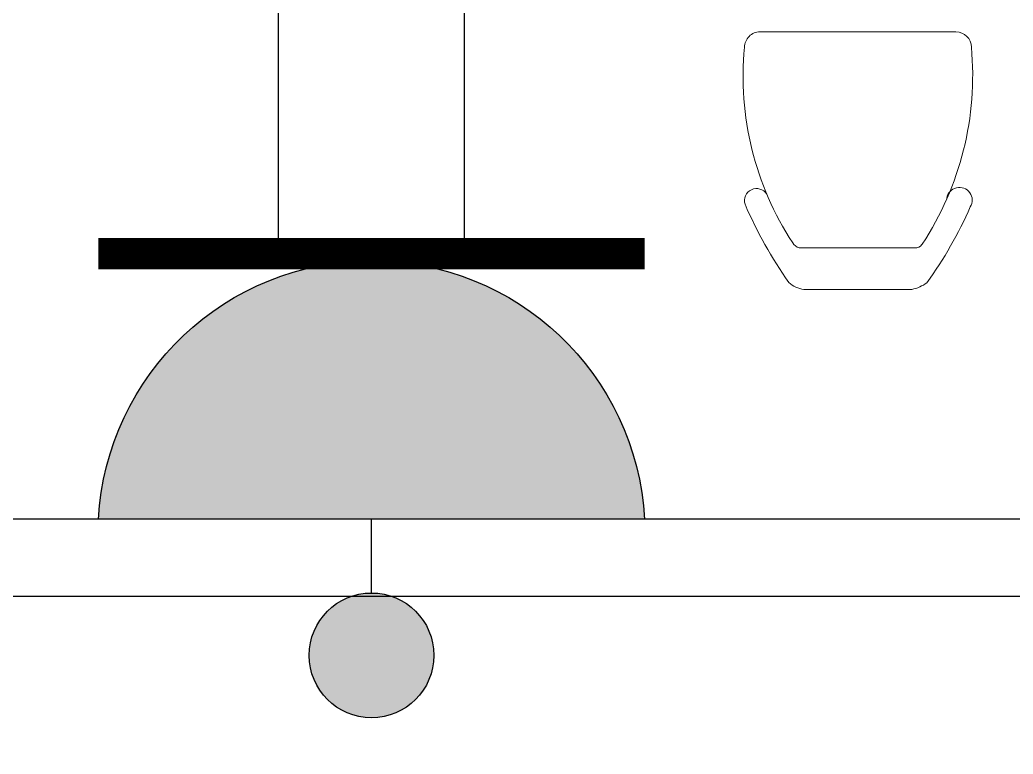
# Model space of a CAD drawing. Header units: metres. Extents: x -39 to 21688, y -24 to 9022.
# Drawn here: x 166.565 to 168.492, y 49.991 to 51.416 of the extents above; entities that cross this region are included whole.
import ezdxf

# ---------------------------------------------------------------- set-up
doc = ezdxf.new("R2010")
doc.units = ezdxf.units.M
doc.header["$MEASUREMENT"] = 0
doc.linetypes.add('CONTINUA', pattern=[0])
for name, color, linetype in [('AR-CALLES', 4, 'Continuous'), ('AR-MOBILIRIO', 1, 'Continuous'), ('AR-MUROS', 6, 'Continuous'), ('AR-PUERTAS', 2, 'Continuous'), ('AR-SUELO', 1, 'Continuous')]:
    doc.layers.add(name, color=color, linetype=linetype)

# ---------------------------------------------------------------- blocks, each defined once
blk = doc.blocks.new('AR-MOB. RECEPCION')
at = {"layer": 'AR-MOBILIRIO', "linetype": 'CONTINUA', "lineweight": 5}
for p, q in [((0.2289, 1.1862, 0), (0.2288, 1.1883, 0)), ((0.2288, 1.1883, 0), (0.2288, 1.1883, 0)), ((0.2288, 1.1883, 0), (0.2288, 1.1883, 0)), ((0.2288, 0.8101, 0), (0.2288, 1.1883, 0)), ((0.2288, 0.8145, 0), (0.2288, 1.1883, 0)), ((0.6479, 0.8842, 0), (0.6479, 1.1124, 0)), ((0.6479, 1.1124, 0), (0.6479, 1.0988, 0)), ((0.7288, 0.8983, 0), (0.7288, 1.103, 0)), ((0.7288, 1.0983, 0), (0.7288, 0.8983, 0)), ((0.6479, 0.8842, 0), (0.6479, 0.8978, 0)), ((0.6479, 0.8978, 0), (0.6479, 0.8842, 0)), ((0.7288, 0.8983, 0), (0.7288, 0.8935, 0)), ((0.7288, 0.8983, 0), (0.7288, 0.8935, 0)), ((0.2288, 0.8101, 0), (0.2288, 0.8083, 0)), ((0.2288, 0.8083, 0), (0.2288, 0.8083, 0)), ((0.2288, 0.8083, 0), (0.2288, 0.8083, 0)), ((0.2288, 0.8083, 0), (0.2288, 0.8083, 0)), ((0.2288, 0.8083, 0), (0.2288, 0.8083, 0)), ((0.2288, 0.8083, 0), (0.2288, 0.8083, 0)), ((0.2288, 0.8083, 0), (0.2288, 0.8082, 0))]:
    blk.add_line(p, q, dxfattribs=at)
for centre, radius, start, end in [((0.2588, 1.1883, 0), 0.03, 89.9998, 179.9998), ((0.314, 0.6259, 0), 0.595, 56.6604, 95.3212), ((0.5555, 1.1952, 0), 0.0248, 58.2028, 260.9632), ((0.2348, 0.4615, 0), 0.8253, 54.3538, 66.1469), ((0.629, 1.1074, 0), 0.0196, 14.7609, 61.3531), ((0.649, 1.0847, 0), 0.0819, 12.9591, 35.4025), ((0.6747, 0.9008, 0), 0.0546, 317.9117, 352.2733), ((0.3155, 1.3646, 0), 0.5891, 264.4736, 303.2308), ((0.6284, 0.8895, 0), 0.0202, 299.492, 344.7638), ((0.2251, 1.5614, 0), 0.8522, 293.3966, 305.1106), ((0.5566, 0.8018, 0), 0.0236, 123.1843, 286.8586), ((0.2588, 0.8083, 0), 0.03, 179.9998, 269.9998)]:
    blk.add_arc(centre, radius, start, end, dxfattribs=at)
blk = doc.blocks.new('16A twin WP')
at = {"ltscale": 8}
h = blk.add_hatch(color=256, dxfattribs=at)
edge = h.paths.add_edge_path()
edge.add_ellipse((17.394, -0.951), major_axis=(0.173, 17.419), ratio=1, start_angle=273.70892, end_angle=447.42959, ccw=False)
edge.add_line((34.788, 0.003), (0, 0.003))
h = blk.add_hatch(color=256, dxfattribs=at)
edge = h.paths.add_edge_path()
edge.add_ellipse((17.394, -8.676), major_axis=(-2.809, 2.809), ratio=1, start_angle=0, end_angle=360)
for p, q in [((11.474, 16.908), (11.473, 36.515)), ((23.311, 16.908), (23.313, 36.515)), ((34.788, 0.003), (0, 0.003)), ((17.394, -4.705), (17.394, 0.003))]:
    blk.add_line(p, q, dxfattribs=at)
at = {"ltscale": 8, "const_width": 2}
blk.add_lwpolyline([(34.794, 16.91), (-0.008, 16.91)], dxfattribs=at)
at = {"ltscale": 8, "extrusion": (0, 0, -1)}
blk.add_ellipse((17.394, -0.951), major_axis=(0.173, 17.419), ratio=1, start_param=-1.525934, end_param=1.506063, dxfattribs=at)
at = {"ltscale": 8}
blk.add_ellipse((17.394, -8.676), major_axis=(-2.809, 2.809), ratio=1, start_param=3.926991, end_param=10.210176, dxfattribs=at)

msp = doc.modelspace()

# ---------------------------------------------------------------- linework, layer by layer
at = {"layer": 'AR-MUROS'}
msp.add_line((178.09378, 50.29698), (163.86989, 50.29698), dxfattribs=at)
msp.add_lwpolyline([(178.09378, 50.44698), (164.01989, 50.44698), (164.01989, 56.29698)], dxfattribs=at)
at = {"layer": 'AR-PUERTAS'}
msp.add_circle((164.88265, 27.62249), 40.08066, dxfattribs=at)

# ---------------------------------------------------------------- block references
at = {"layer": 'AR-CALLES', "rotation": 270}
msp.add_blockref('AR-MOB. RECEPCION', (167.19282, 51.62137, 0), dxfattribs=at)
at = {"layer": 'AR-SUELO', "xscale": 0.0304565344946113, "yscale": 0.0304565344946113, "zscale": 0.0304565344946113}
msp.add_blockref('16A twin WP', (166.71771, 50.4469), dxfattribs=at)

doc.saveas('drawing.dxf')
